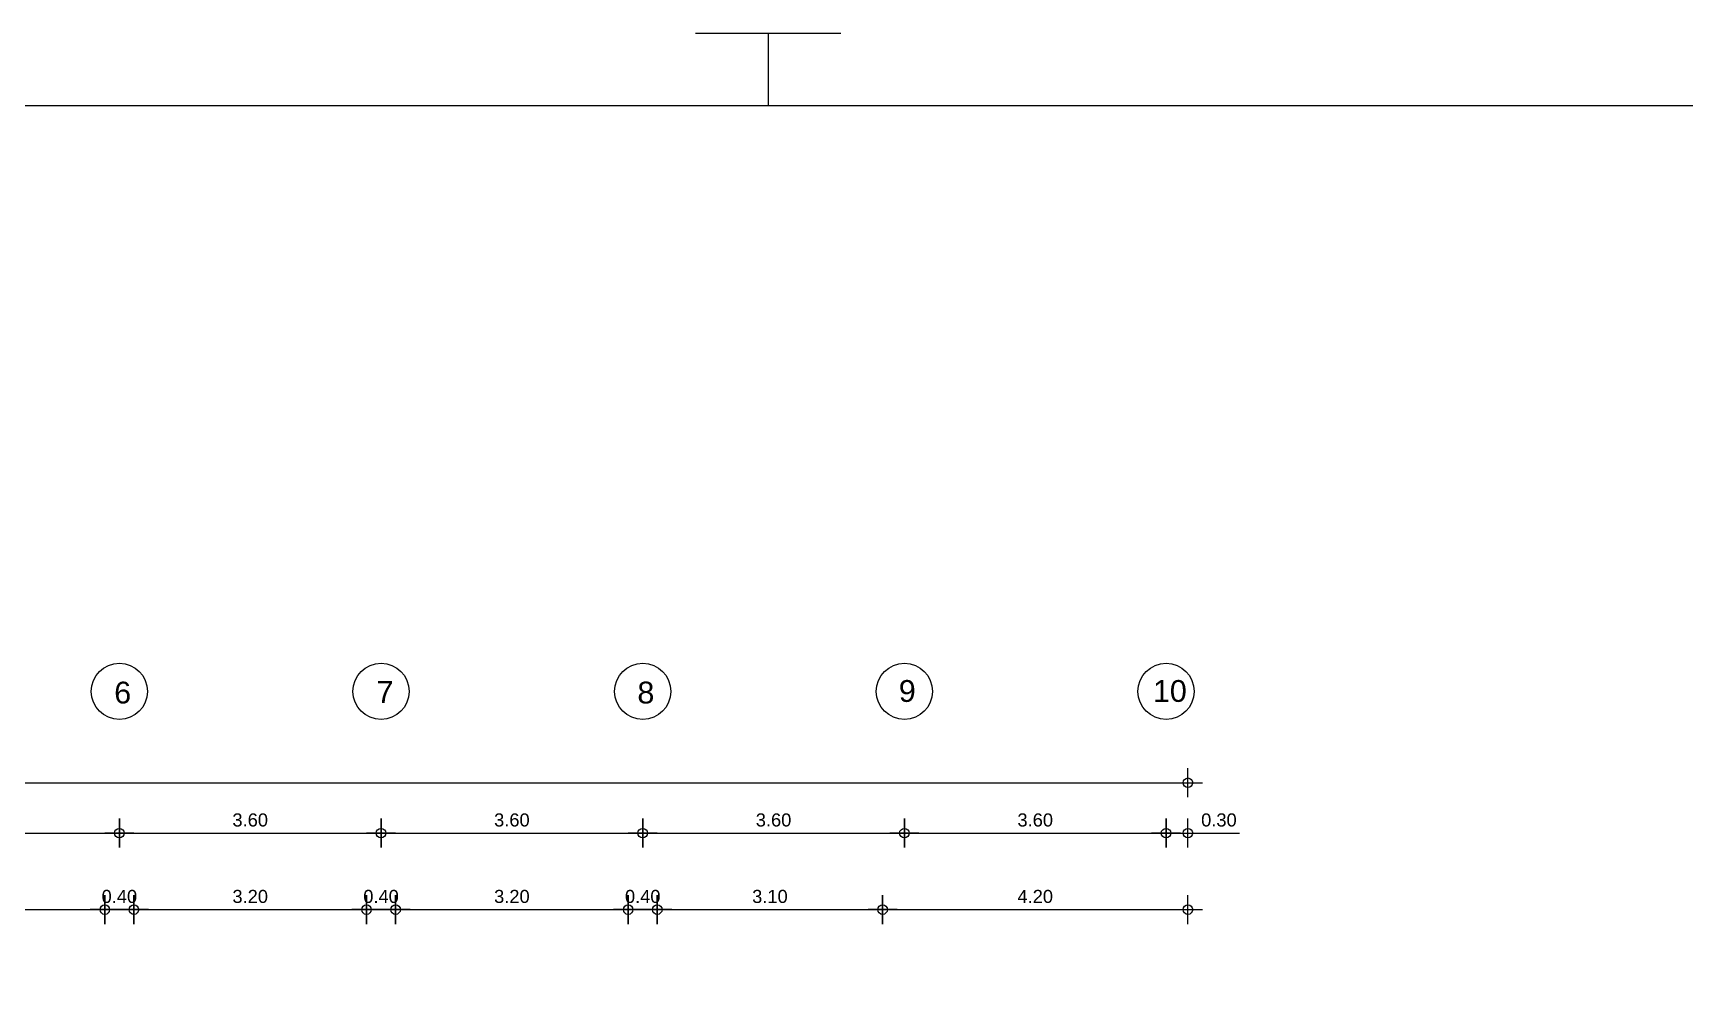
# Model space of a CAD drawing. Header units: metres. Extents: x -11 to 85, y -301 to 135.
# Drawn here: x 31.89 to 54.61, y -177.03 to -163.89 of the extents above; entities that cross this region are included whole.
import ezdxf

# ---------------------------------------------------------------- set-up
doc = ezdxf.new("R2010")
doc.units = ezdxf.units.M
doc.header["$LTSCALE"] = 0.036
doc.header["$PDMODE"] = 2
for name, color, linetype in [('arxitek isogeio', 252, 'Continuous'), ('BORDER', 5, 'Continuous'), ('DIMBLK', 252, 'Continuous'), ('LAYER-ON', 4, 'Continuous'), ('MARKS', 2, 'Continuous')]:
    doc.layers.add(name, color=color, linetype=linetype)
doc.styles.add('COMU-N', font='arial.ttf')
doc.styles.get("Standard").update_dxf_attribs({"font": 'arial.ttf'})
doc.dimstyles.new('CADWDOT', dxfattribs={"dimscale": 0.1, "dimtxt": 1.8, "dimasz": 0.08, "dimexe": 2, "dimexo": 0, "dimgap": 0.09, "dimtad": 0, "dimrnd": 0.001, "dimzin": 0, "dimdsep": 46, "dimtxsty": 'Standard', "dimblk1": 'ARTDIM', "dimblk2": 'ARTDIM', "dimsah": 1, "dimcen": 0.09, "dimdle": 0.05, "dimse1": 1, "dimse2": 1, "dimadec": 0, "dimazin": 0, "dimtfac": 1, "dimtmove": 0, "dimatfit": 3, "dimldrblk": 'ARTDIM', "dimfxl": 2, "dimtvp": 0.9999, "dimtolj": 1, "dimtzin": 0, "dimarcsym": 0})

# ---------------------------------------------------------------- blocks, each defined once
blk = doc.blocks.new('art103')
at = {"layer": 'BORDER'}
blk.add_line((20.75, 14.6), (0.25, 14.6), dxfattribs=at)
at = {"layer": 'MARKS'}
for p, q in [((10.25, 14.85), (10.75, 14.85)), ((10.5, 14.85), (10.5, 14.6))]:
    blk.add_line(p, q, dxfattribs=at)
blk = doc.blocks.new('ARTDIM')
at = {"layer": 'DIMBLK'}
for p, q in [((-24.9975, 0), (24.9975, 0)), ((0, -24.9975), (0, 24.9975))]:
    blk.add_line(p, q, dxfattribs=at)
blk.add_circle((0, 0), 8.25, dxfattribs=at)
blk = doc.blocks.new('*D1197')
at = {"layer": 'arxitek isogeio', "color": 0, "lineweight": -2}
blk.add_line((29.482, -174.903), (33.066, -174.903), dxfattribs=at)
at = {"layer": 'Defpoints', "color": 0, "transparency": 16777216}
for p in [(29.474, -171.625), (33.074, -171.625), (33.074, -174.903)]:
    blk.add_point(p, dxfattribs=at)
at = {"layer": 'arxitek isogeio', "color": 0, "lineweight": -2, "xscale": 0.008, "yscale": 0.008, "zscale": 0.008, "rotation": 180}
blk.add_blockref('ARTDIM', (29.474, -174.903), dxfattribs=at)
at = {"layer": 'arxitek isogeio', "color": 0, "lineweight": -2, "xscale": 0.008, "yscale": 0.008, "zscale": 0.008}
blk.add_blockref('ARTDIM', (33.074, -174.903), dxfattribs=at)
at = {"layer": 'arxitek isogeio', "color": 0, "insert": (31.274, -174.723), "char_height": 0.18, "attachment_point": 5}
blk.add_mtext('\\A1;3.60', dxfattribs=at)
blk = doc.blocks.new('*D1198')
at = {"layer": 'arxitek isogeio', "color": 0, "lineweight": -2}
blk.add_line((33.082, -174.903), (36.666, -174.903), dxfattribs=at)
at = {"layer": 'Defpoints', "color": 0, "transparency": 16777216}
for p in [(33.074, -171.625), (36.674, -171.625), (36.674, -174.903)]:
    blk.add_point(p, dxfattribs=at)
at = {"layer": 'arxitek isogeio', "color": 0, "lineweight": -2, "xscale": 0.008, "yscale": 0.008, "zscale": 0.008, "rotation": 180}
blk.add_blockref('ARTDIM', (33.074, -174.903), dxfattribs=at)
at = {"layer": 'arxitek isogeio', "color": 0, "lineweight": -2, "xscale": 0.008, "yscale": 0.008, "zscale": 0.008}
blk.add_blockref('ARTDIM', (36.674, -174.903), dxfattribs=at)
at = {"layer": 'arxitek isogeio', "color": 0, "insert": (34.874, -174.723), "char_height": 0.18, "attachment_point": 5}
blk.add_mtext('\\A1;3.60', dxfattribs=at)
blk = doc.blocks.new('*D1199')
at = {"layer": 'arxitek isogeio', "color": 0, "lineweight": -2}
blk.add_line((36.682, -174.903), (40.266, -174.903), dxfattribs=at)
at = {"layer": 'Defpoints', "color": 0, "transparency": 16777216}
for p in [(36.674, -171.625), (40.274, -171.625), (40.274, -174.903)]:
    blk.add_point(p, dxfattribs=at)
at = {"layer": 'arxitek isogeio', "color": 0, "lineweight": -2, "xscale": 0.008, "yscale": 0.008, "zscale": 0.008, "rotation": 180}
blk.add_blockref('ARTDIM', (36.674, -174.903), dxfattribs=at)
at = {"layer": 'arxitek isogeio', "color": 0, "lineweight": -2, "xscale": 0.008, "yscale": 0.008, "zscale": 0.008}
blk.add_blockref('ARTDIM', (40.274, -174.903), dxfattribs=at)
at = {"layer": 'arxitek isogeio', "color": 0, "insert": (38.474, -174.723), "char_height": 0.18, "attachment_point": 5}
blk.add_mtext('\\A1;3.60', dxfattribs=at)
blk = doc.blocks.new('*D1200')
at = {"layer": 'arxitek isogeio', "color": 0, "lineweight": -2}
blk.add_line((40.282, -174.903), (43.866, -174.903), dxfattribs=at)
at = {"layer": 'Defpoints', "color": 0, "transparency": 16777216}
for p in [(40.274, -171.625), (43.874, -171.625), (43.874, -174.903)]:
    blk.add_point(p, dxfattribs=at)
at = {"layer": 'arxitek isogeio', "color": 0, "lineweight": -2, "xscale": 0.008, "yscale": 0.008, "zscale": 0.008, "rotation": 180}
blk.add_blockref('ARTDIM', (40.274, -174.903), dxfattribs=at)
at = {"layer": 'arxitek isogeio', "color": 0, "lineweight": -2, "xscale": 0.008, "yscale": 0.008, "zscale": 0.008}
blk.add_blockref('ARTDIM', (43.874, -174.903), dxfattribs=at)
at = {"layer": 'arxitek isogeio', "color": 0, "insert": (42.074, -174.723), "char_height": 0.18, "attachment_point": 5}
blk.add_mtext('\\A1;3.60', dxfattribs=at)
blk = doc.blocks.new('*D1201')
at = {"layer": 'arxitek isogeio', "color": 0, "lineweight": -2}
blk.add_line((43.882, -174.903), (47.466, -174.903), dxfattribs=at)
at = {"layer": 'Defpoints', "color": 0, "transparency": 16777216}
for p in [(43.874, -171.625), (47.474, -171.625), (47.474, -174.903)]:
    blk.add_point(p, dxfattribs=at)
at = {"layer": 'arxitek isogeio', "color": 0, "lineweight": -2, "xscale": 0.008, "yscale": 0.008, "zscale": 0.008, "rotation": 180}
blk.add_blockref('ARTDIM', (43.874, -174.903), dxfattribs=at)
at = {"layer": 'arxitek isogeio', "color": 0, "lineweight": -2, "xscale": 0.008, "yscale": 0.008, "zscale": 0.008}
blk.add_blockref('ARTDIM', (47.474, -174.903), dxfattribs=at)
at = {"layer": 'arxitek isogeio', "color": 0, "insert": (45.674, -174.723), "char_height": 0.18, "attachment_point": 5}
blk.add_mtext('\\A1;3.60', dxfattribs=at)
blk = doc.blocks.new('*D1202')
at = {"layer": 'arxitek isogeio', "color": 0, "lineweight": -2}
for p, q in [((47.482, -174.903), (47.766, -174.903)), ((47.774, -174.903), (48.484, -174.903))]:
    blk.add_line(p, q, dxfattribs=at)
at = {"layer": 'Defpoints', "color": 0, "transparency": 16777216}
for p in [(47.474, -171.625), (47.774, -174.903), (47.774, -177.033)]:
    blk.add_point(p, dxfattribs=at)
at = {"layer": 'arxitek isogeio', "color": 0, "lineweight": -2, "xscale": 0.008, "yscale": 0.008, "zscale": 0.008, "rotation": 180}
blk.add_blockref('ARTDIM', (47.474, -174.903), dxfattribs=at)
at = {"layer": 'arxitek isogeio', "color": 0, "lineweight": -2, "xscale": 0.008, "yscale": 0.008, "zscale": 0.008}
blk.add_blockref('ARTDIM', (47.774, -174.903), dxfattribs=at)
at = {"layer": 'arxitek isogeio', "color": 0, "insert": (48.201, -174.723), "char_height": 0.18, "attachment_point": 5}
blk.add_mtext('\\A1;0.30', dxfattribs=at)
blk = doc.blocks.new('*D1204')
at = {"layer": 'arxitek isogeio', "color": 0, "lineweight": -2}
blk.add_line((14.782, -174.21), (47.766, -174.21), dxfattribs=at)
at = {"layer": 'Defpoints', "color": 0, "transparency": 16777216}
for p in [(47.774, -174.21), (14.774, -175.392), (47.774, -175.392)]:
    blk.add_point(p, dxfattribs=at)
at = {"layer": 'arxitek isogeio', "color": 0, "lineweight": -2, "xscale": 0.008, "yscale": 0.008, "zscale": 0.008, "rotation": 180}
blk.add_blockref('ARTDIM', (14.774, -174.21), dxfattribs=at)
at = {"layer": 'arxitek isogeio', "color": 0, "lineweight": -2, "xscale": 0.008, "yscale": 0.008, "zscale": 0.008}
blk.add_blockref('ARTDIM', (47.774, -174.21), dxfattribs=at)
at = {"layer": 'arxitek isogeio', "color": 0, "insert": (31.274, -174.03), "char_height": 0.18, "attachment_point": 5}
blk.add_mtext('\\A1;33.00', dxfattribs=at)
blk = doc.blocks.new('*D1212')
at = {"layer": 'arxitek isogeio', "color": 0, "lineweight": -2}
blk.add_line((29.682, -175.955), (32.866, -175.955), dxfattribs=at)
at = {"layer": 'Defpoints', "color": 0, "transparency": 16777216}
for p in [(32.874, -175.955), (29.674, -177.033), (32.874, -177.033)]:
    blk.add_point(p, dxfattribs=at)
at = {"layer": 'arxitek isogeio', "color": 0, "lineweight": -2, "xscale": 0.008, "yscale": 0.008, "zscale": 0.008, "rotation": 180}
blk.add_blockref('ARTDIM', (29.674, -175.955), dxfattribs=at)
at = {"layer": 'arxitek isogeio', "color": 0, "lineweight": -2, "xscale": 0.008, "yscale": 0.008, "zscale": 0.008}
blk.add_blockref('ARTDIM', (32.874, -175.955), dxfattribs=at)
at = {"layer": 'arxitek isogeio', "color": 0, "insert": (31.274, -175.775), "char_height": 0.18, "attachment_point": 5}
blk.add_mtext('\\A1;3.20', dxfattribs=at)
blk = doc.blocks.new('*D1213')
at = {"layer": 'arxitek isogeio', "color": 0, "lineweight": -2}
blk.add_line((32.882, -175.955), (33.266, -175.955), dxfattribs=at)
at = {"layer": 'Defpoints', "color": 0, "transparency": 16777216}
for p in [(33.274, -175.955), (32.874, -177.033), (33.274, -177.033)]:
    blk.add_point(p, dxfattribs=at)
at = {"layer": 'arxitek isogeio', "color": 0, "lineweight": -2, "xscale": 0.008, "yscale": 0.008, "zscale": 0.008, "rotation": 180}
blk.add_blockref('ARTDIM', (32.874, -175.955), dxfattribs=at)
at = {"layer": 'arxitek isogeio', "color": 0, "lineweight": -2, "xscale": 0.008, "yscale": 0.008, "zscale": 0.008}
blk.add_blockref('ARTDIM', (33.274, -175.955), dxfattribs=at)
at = {"layer": 'arxitek isogeio', "color": 0, "insert": (33.074, -175.775), "char_height": 0.18, "attachment_point": 5}
blk.add_mtext('\\A1;0.40', dxfattribs=at)
blk = doc.blocks.new('*D1214')
at = {"layer": 'arxitek isogeio', "color": 0, "lineweight": -2}
blk.add_line((33.282, -175.955), (36.466, -175.955), dxfattribs=at)
at = {"layer": 'Defpoints', "color": 0, "transparency": 16777216}
for p in [(36.474, -175.955), (33.274, -177.033), (36.474, -177.033)]:
    blk.add_point(p, dxfattribs=at)
at = {"layer": 'arxitek isogeio', "color": 0, "lineweight": -2, "xscale": 0.008, "yscale": 0.008, "zscale": 0.008, "rotation": 180}
blk.add_blockref('ARTDIM', (33.274, -175.955), dxfattribs=at)
at = {"layer": 'arxitek isogeio', "color": 0, "lineweight": -2, "xscale": 0.008, "yscale": 0.008, "zscale": 0.008}
blk.add_blockref('ARTDIM', (36.474, -175.955), dxfattribs=at)
at = {"layer": 'arxitek isogeio', "color": 0, "insert": (34.874, -175.775), "char_height": 0.18, "attachment_point": 5}
blk.add_mtext('\\A1;3.20', dxfattribs=at)
blk = doc.blocks.new('*D1215')
at = {"layer": 'arxitek isogeio', "color": 0, "lineweight": -2}
blk.add_line((36.482, -175.955), (36.866, -175.955), dxfattribs=at)
at = {"layer": 'Defpoints', "color": 0, "transparency": 16777216}
for p in [(36.874, -175.955), (36.474, -177.033), (36.874, -177.033)]:
    blk.add_point(p, dxfattribs=at)
at = {"layer": 'arxitek isogeio', "color": 0, "lineweight": -2, "xscale": 0.008, "yscale": 0.008, "zscale": 0.008, "rotation": 180}
blk.add_blockref('ARTDIM', (36.474, -175.955), dxfattribs=at)
at = {"layer": 'arxitek isogeio', "color": 0, "lineweight": -2, "xscale": 0.008, "yscale": 0.008, "zscale": 0.008}
blk.add_blockref('ARTDIM', (36.874, -175.955), dxfattribs=at)
at = {"layer": 'arxitek isogeio', "color": 0, "insert": (36.674, -175.775), "char_height": 0.18, "attachment_point": 5}
blk.add_mtext('\\A1;0.40', dxfattribs=at)
blk = doc.blocks.new('*D1216')
at = {"layer": 'arxitek isogeio', "color": 0, "lineweight": -2}
blk.add_line((36.882, -175.955), (40.066, -175.955), dxfattribs=at)
at = {"layer": 'Defpoints', "color": 0, "transparency": 16777216}
for p in [(40.074, -175.955), (36.874, -177.033), (40.074, -177.033)]:
    blk.add_point(p, dxfattribs=at)
at = {"layer": 'arxitek isogeio', "color": 0, "lineweight": -2, "xscale": 0.008, "yscale": 0.008, "zscale": 0.008, "rotation": 180}
blk.add_blockref('ARTDIM', (36.874, -175.955), dxfattribs=at)
at = {"layer": 'arxitek isogeio', "color": 0, "lineweight": -2, "xscale": 0.008, "yscale": 0.008, "zscale": 0.008}
blk.add_blockref('ARTDIM', (40.074, -175.955), dxfattribs=at)
at = {"layer": 'arxitek isogeio', "color": 0, "insert": (38.474, -175.775), "char_height": 0.18, "attachment_point": 5}
blk.add_mtext('\\A1;3.20', dxfattribs=at)
blk = doc.blocks.new('*D1217')
at = {"layer": 'arxitek isogeio', "color": 0, "lineweight": -2}
blk.add_line((40.082, -175.955), (40.466, -175.955), dxfattribs=at)
at = {"layer": 'Defpoints', "color": 0, "transparency": 16777216}
for p in [(40.474, -175.955), (40.074, -177.033), (40.474, -177.033)]:
    blk.add_point(p, dxfattribs=at)
at = {"layer": 'arxitek isogeio', "color": 0, "lineweight": -2, "xscale": 0.008, "yscale": 0.008, "zscale": 0.008, "rotation": 180}
blk.add_blockref('ARTDIM', (40.074, -175.955), dxfattribs=at)
at = {"layer": 'arxitek isogeio', "color": 0, "lineweight": -2, "xscale": 0.008, "yscale": 0.008, "zscale": 0.008}
blk.add_blockref('ARTDIM', (40.474, -175.955), dxfattribs=at)
at = {"layer": 'arxitek isogeio', "color": 0, "insert": (40.274, -175.775), "char_height": 0.18, "attachment_point": 5}
blk.add_mtext('\\A1;0.40', dxfattribs=at)
blk = doc.blocks.new('*D1218')
at = {"layer": 'arxitek isogeio', "color": 0, "lineweight": -2}
blk.add_line((40.482, -175.955), (43.566, -175.955), dxfattribs=at)
at = {"layer": 'Defpoints', "color": 0, "transparency": 16777216}
for p in [(43.574, -175.955), (40.474, -177.033), (43.574, -177.033)]:
    blk.add_point(p, dxfattribs=at)
at = {"layer": 'arxitek isogeio', "color": 0, "lineweight": -2, "xscale": 0.008, "yscale": 0.008, "zscale": 0.008, "rotation": 180}
blk.add_blockref('ARTDIM', (40.474, -175.955), dxfattribs=at)
at = {"layer": 'arxitek isogeio', "color": 0, "lineweight": -2, "xscale": 0.008, "yscale": 0.008, "zscale": 0.008}
blk.add_blockref('ARTDIM', (43.574, -175.955), dxfattribs=at)
at = {"layer": 'arxitek isogeio', "color": 0, "insert": (42.024, -175.775), "char_height": 0.18, "attachment_point": 5}
blk.add_mtext('\\A1;3.10', dxfattribs=at)
blk = doc.blocks.new('*D1219')
at = {"layer": 'arxitek isogeio', "color": 0, "lineweight": -2}
blk.add_line((43.582, -175.955), (47.766, -175.955), dxfattribs=at)
at = {"layer": 'Defpoints', "color": 0, "transparency": 16777216}
for p in [(47.774, -175.955), (43.574, -177.033), (47.774, -177.033)]:
    blk.add_point(p, dxfattribs=at)
at = {"layer": 'arxitek isogeio', "color": 0, "lineweight": -2, "xscale": 0.008, "yscale": 0.008, "zscale": 0.008, "rotation": 180}
blk.add_blockref('ARTDIM', (43.574, -175.955), dxfattribs=at)
at = {"layer": 'arxitek isogeio', "color": 0, "lineweight": -2, "xscale": 0.008, "yscale": 0.008, "zscale": 0.008}
blk.add_blockref('ARTDIM', (47.774, -175.955), dxfattribs=at)
at = {"layer": 'arxitek isogeio', "color": 0, "insert": (45.674, -175.775), "char_height": 0.18, "attachment_point": 5}
blk.add_mtext('\\A1;4.20', dxfattribs=at)

msp = doc.modelspace()

# ---------------------------------------------------------------- linework, layer by layer
at = {"layer": 'arxitek isogeio'}
for centre in [(33.074, -172.952), (36.674, -172.952), (40.274, -172.952), (43.874, -172.952), (47.474, -172.952)]:
    msp.add_circle(centre, 0.387, dxfattribs=at)

# ---------------------------------------------------------------- block references
at = {"layer": 'LAYER-ON', "xscale": 4, "yscale": 4, "zscale": 4}
msp.add_blockref('art103', (0, -223.294), dxfattribs=at)

# ---------------------------------------------------------------- texts
at = {"layer": 'arxitek isogeio', "style": 'COMU-N'}
for s, p in [('6', (33.003, -173.119)), ('7', (36.612, -173.111)), ('8', (40.201, -173.119)), ('9', (43.797, -173.097)), ('10', (47.293, -173.097))]:
    msp.add_text(s, height=0.3, dxfattribs=at).set_placement(p)

# ---------------------------------------------------------------- dimensions: what is measured, and where the dimension line sits
at = {"layer": 'arxitek isogeio'}
for base, p1, p2, picture, middle in [((33.074, -174.903), (29.474, -171.625), (33.074, -171.625), '*D1197', (31.274, -174.723)), ((36.674, -174.903), (33.074, -171.625), (36.674, -171.625), '*D1198', (34.874, -174.723)), ((40.274, -174.903), (36.674, -171.625), (40.274, -171.625), '*D1199', (38.474, -174.723)), ((43.874, -174.903), (40.274, -171.625), (43.874, -171.625), '*D1200', (42.074, -174.723)), ((47.474, -174.903), (43.874, -171.625), (47.474, -171.625), '*D1201', (45.674, -174.723)), ((47.774, -174.21), (14.774, -175.392), (47.774, -175.392), '*D1204', (31.274, -174.03)), ((32.874, -175.955), (29.674, -177.033), (32.874, -177.033), '*D1212', (31.274, -175.775)), ((36.474, -175.955), (33.274, -177.033), (36.474, -177.033), '*D1214', (34.874, -175.775)), ((40.074, -175.955), (36.874, -177.033), (40.074, -177.033), '*D1216', (38.474, -175.775)), ((43.574, -175.955), (40.474, -177.033), (43.574, -177.033), '*D1218', (42.024, -175.775)), ((47.774, -175.955), (43.574, -177.033), (47.774, -177.033), '*D1219', (45.674, -175.775))]:
    dim = msp.add_linear_dim(base=base, p1=p1, p2=p2, dimstyle='CADWDOT', dxfattribs=at)
    dim.commit()
    dim.dimension.update_dxf_attribs({"geometry": picture, "text_midpoint": middle})
for base, p1, p2, picture, middle in [((47.774, -174.903), (47.474, -171.625), (47.774, -177.033), '*D1202', (48.201, -174.903)), ((33.274, -175.955), (32.874, -177.033), (33.274, -177.033), '*D1213', (33.074, -175.955)), ((36.874, -175.955), (36.474, -177.033), (36.874, -177.033), '*D1215', (36.674, -175.955)), ((40.474, -175.955), (40.074, -177.033), (40.474, -177.033), '*D1217', (40.274, -175.955))]:
    dim = msp.add_linear_dim(base=base, p1=p1, p2=p2, dimstyle='CADWDOT', dxfattribs=at)
    dim.commit()
    dim.dimension.update_dxf_attribs({"geometry": picture, "text_midpoint": middle, "dimtype": 160})

doc.saveas('drawing.dxf')
